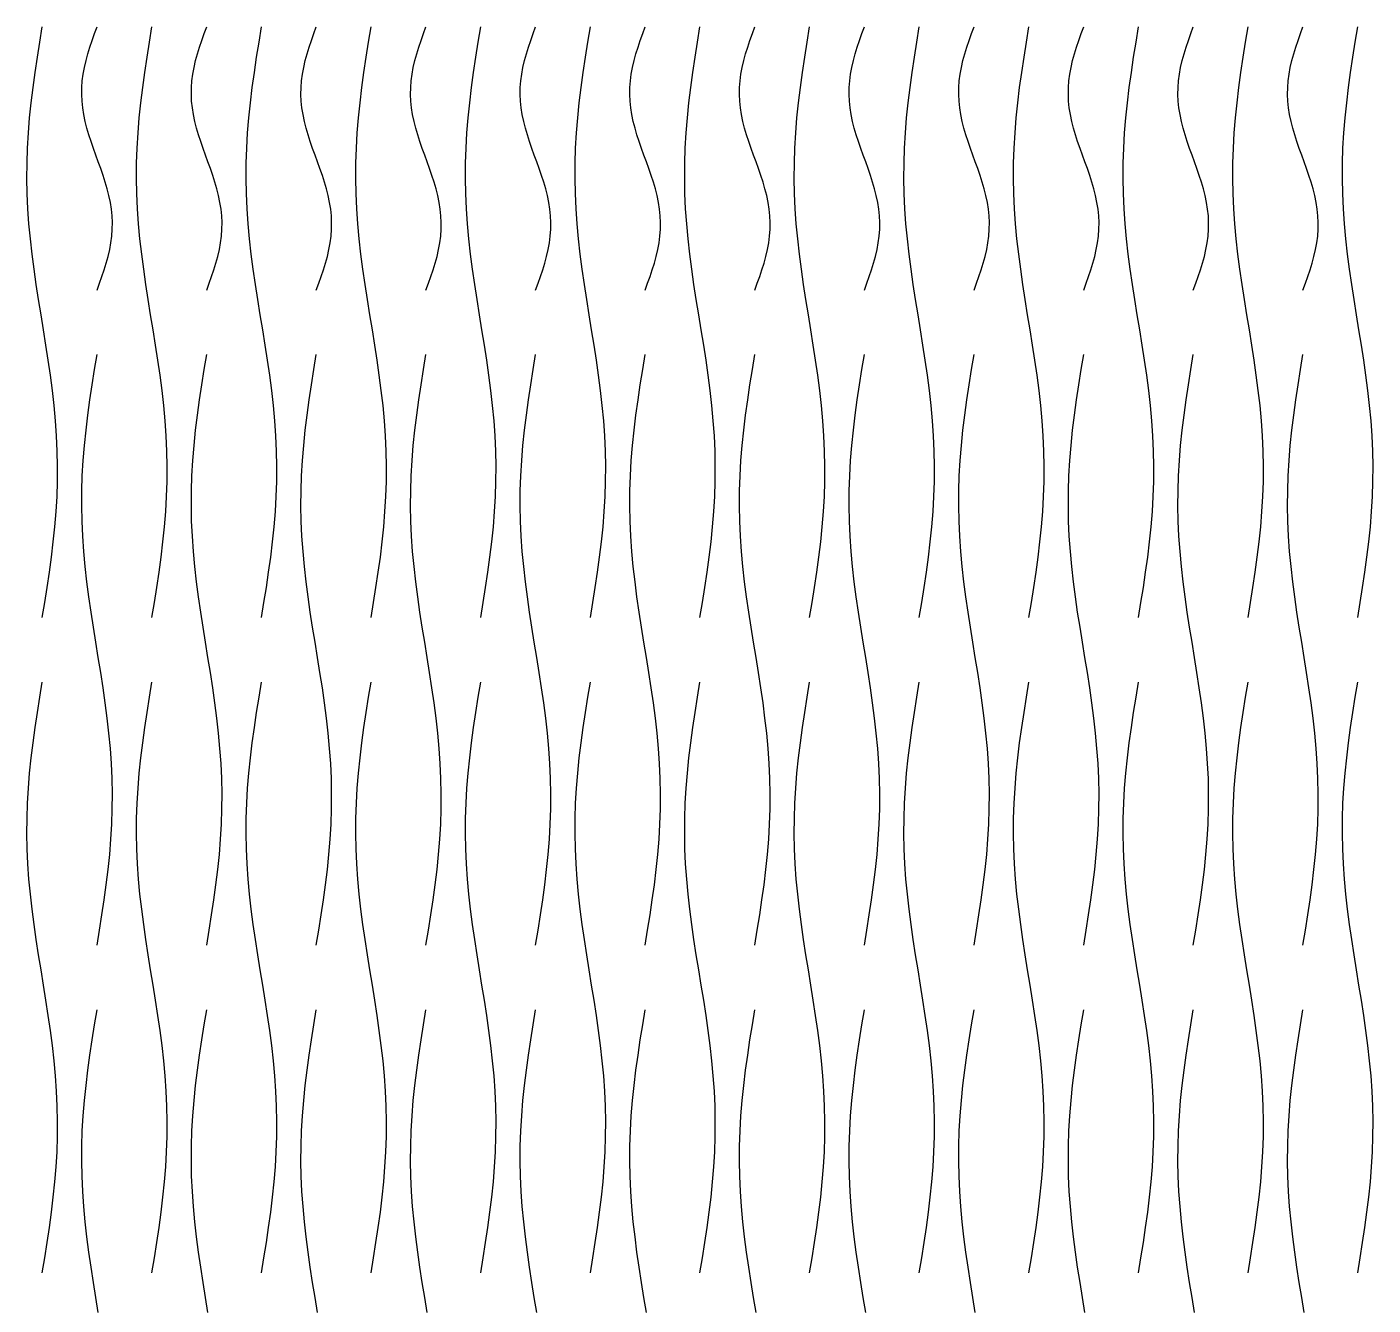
# Model space of a CAD drawing. Header units: millimetres. Extents: x 0.4 to 99.6, y 2.4 to 97.6.
# Drawn here: x 0.4 to 50.6, y 50 to 97.6 of the extents above; entities that cross this region are included whole.
import ezdxf

# ---------------------------------------------------------------- set-up
doc = ezdxf.new("R2010")
doc.units = ezdxf.units.MM
doc.layers.add('CUT', color=1, linetype='Continuous')

msp = doc.modelspace()

# ---------------------------------------------------------------- linework, layer by layer
at = {"layer": 'CUT'}
for points in [[(1.021, 75.6), (1.112, 76.164), (1.202, 76.728), (1.286, 77.292), (1.364, 77.856), (1.433, 78.421), (1.491, 78.985), (1.537, 79.549), (1.57, 80.113), (1.588, 80.677), (1.592, 81.241), (1.581, 81.805), (1.555, 82.369), (1.516, 82.933), (1.463, 83.497), (1.4, 84.062), (1.326, 84.626), (1.245, 85.19), (1.157, 85.754), (1.067, 86.318), (0.975, 86.882), (0.884, 87.446), (0.797, 88.01), (0.715, 88.574), (0.642, 89.138), (0.578, 89.703), (0.526, 90.267), (0.486, 90.831), (0.461, 91.395), (0.45, 91.959), (0.453, 92.523), (0.472, 93.087), (0.504, 93.651), (0.55, 94.215), (0.608, 94.779), (0.677, 95.344), (0.755, 95.908), (0.84, 96.472), (0.929, 97.036), (1.021, 97.6)], [(3.062, 87.8), (3.153, 88.051), (3.243, 88.303), (3.327, 88.554), (3.405, 88.805), (3.474, 89.056), (3.532, 89.308), (3.578, 89.559), (3.611, 89.81), (3.629, 90.062), (3.633, 90.313), (3.622, 90.564), (3.596, 90.815), (3.557, 91.067), (3.505, 91.318), (3.441, 91.569), (3.367, 91.821), (3.286, 92.072), (3.199, 92.323), (3.108, 92.574), (3.016, 92.826), (2.925, 93.077), (2.838, 93.328), (2.756, 93.579), (2.683, 93.831), (2.619, 94.082), (2.567, 94.333), (2.527, 94.585), (2.502, 94.836), (2.491, 95.087), (2.494, 95.338), (2.513, 95.59), (2.545, 95.841), (2.591, 96.092), (2.65, 96.344), (2.718, 96.595), (2.796, 96.846), (2.881, 97.097), (2.97, 97.349), (3.062, 97.6)], [(5.103, 75.6), (5.195, 76.164), (5.284, 76.728), (5.369, 77.292), (5.446, 77.856), (5.515, 78.421), (5.573, 78.985), (5.619, 79.549), (5.652, 80.113), (5.67, 80.677), (5.674, 81.241), (5.663, 81.805), (5.637, 82.369), (5.598, 82.933), (5.546, 83.497), (5.482, 84.062), (5.408, 84.626), (5.327, 85.19), (5.24, 85.754), (5.149, 86.318), (5.057, 86.882), (4.966, 87.446), (4.879, 88.01), (4.798, 88.574), (4.724, 89.138), (4.66, 89.703), (4.608, 90.267), (4.569, 90.831), (4.543, 91.395), (4.532, 91.959), (4.536, 92.523), (4.554, 93.087), (4.587, 93.651), (4.633, 94.215), (4.691, 94.779), (4.76, 95.344), (4.837, 95.908), (4.922, 96.472), (5.011, 97.036), (5.103, 97.6)], [(7.144, 87.8), (7.236, 88.051), (7.325, 88.303), (7.41, 88.554), (7.488, 88.805), (7.556, 89.056), (7.615, 89.308), (7.661, 89.559), (7.693, 89.81), (7.712, 90.062), (7.715, 90.313), (7.704, 90.564), (7.679, 90.815), (7.639, 91.067), (7.587, 91.318), (7.523, 91.569), (7.45, 91.821), (7.368, 92.072), (7.281, 92.323), (7.19, 92.574), (7.098, 92.826), (7.007, 93.077), (6.92, 93.328), (6.839, 93.579), (6.765, 93.831), (6.701, 94.082), (6.649, 94.333), (6.61, 94.585), (6.584, 94.836), (6.573, 95.087), (6.577, 95.338), (6.595, 95.59), (6.628, 95.841), (6.674, 96.092), (6.732, 96.344), (6.801, 96.595), (6.879, 96.846), (6.963, 97.097), (7.053, 97.349), (7.144, 97.6)], [(9.185, 75.6), (9.277, 76.164), (9.366, 76.728), (9.451, 77.292), (9.529, 77.856), (9.598, 78.421), (9.656, 78.985), (9.702, 79.549), (9.734, 80.113), (9.753, 80.677), (9.756, 81.241), (9.745, 81.805), (9.72, 82.369), (9.68, 82.933), (9.628, 83.497), (9.564, 84.062), (9.491, 84.626), (9.409, 85.19), (9.322, 85.754), (9.231, 86.318), (9.139, 86.882), (9.049, 87.446), (8.961, 88.01), (8.88, 88.574), (8.806, 89.138), (8.743, 89.703), (8.69, 90.267), (8.651, 90.831), (8.625, 91.395), (8.614, 91.959), (8.618, 92.523), (8.636, 93.087), (8.669, 93.651), (8.715, 94.215), (8.773, 94.779), (8.842, 95.344), (8.92, 95.908), (9.004, 96.472), (9.094, 97.036), (9.185, 97.6)], [(11.227, 87.8), (11.318, 88.051), (11.408, 88.303), (11.492, 88.554), (11.57, 88.805), (11.639, 89.056), (11.697, 89.308), (11.743, 89.559), (11.776, 89.81), (11.794, 90.062), (11.798, 90.313), (11.787, 90.564), (11.761, 90.815), (11.722, 91.067), (11.669, 91.318), (11.606, 91.569), (11.532, 91.821), (11.451, 92.072), (11.363, 92.323), (11.273, 92.574), (11.181, 92.826), (11.09, 93.077), (11.003, 93.328), (10.921, 93.579), (10.848, 93.831), (10.784, 94.082), (10.732, 94.333), (10.692, 94.585), (10.667, 94.836), (10.656, 95.087), (10.659, 95.338), (10.678, 95.59), (10.71, 95.841), (10.756, 96.092), (10.814, 96.344), (10.883, 96.595), (10.961, 96.846), (11.046, 97.097), (11.135, 97.349), (11.227, 97.6)], [(13.268, 75.6), (13.359, 76.164), (13.449, 76.728), (13.533, 77.292), (13.611, 77.856), (13.68, 78.421), (13.738, 78.985), (13.784, 79.549), (13.817, 80.113), (13.835, 80.677), (13.839, 81.241), (13.828, 81.805), (13.802, 82.369), (13.763, 82.933), (13.711, 83.497), (13.647, 84.062), (13.573, 84.626), (13.492, 85.19), (13.405, 85.754), (13.314, 86.318), (13.222, 86.882), (13.131, 87.446), (13.044, 88.01), (12.962, 88.574), (12.889, 89.138), (12.825, 89.703), (12.773, 90.267), (12.733, 90.831), (12.708, 91.395), (12.697, 91.959), (12.7, 92.523), (12.719, 93.087), (12.751, 93.651), (12.797, 94.215), (12.856, 94.779), (12.924, 95.344), (13.002, 95.908), (13.087, 96.472), (13.176, 97.036), (13.268, 97.6)], [(15.309, 87.8), (15.401, 88.051), (15.49, 88.303), (15.575, 88.554), (15.652, 88.805), (15.721, 89.056), (15.779, 89.308), (15.825, 89.559), (15.858, 89.81), (15.876, 90.062), (15.88, 90.313), (15.869, 90.564), (15.843, 90.815), (15.804, 91.067), (15.752, 91.318), (15.688, 91.569), (15.614, 91.821), (15.533, 92.072), (15.446, 92.323), (15.355, 92.574), (15.263, 92.826), (15.172, 93.077), (15.085, 93.328), (15.004, 93.579), (14.93, 93.831), (14.866, 94.082), (14.814, 94.333), (14.775, 94.585), (14.749, 94.836), (14.738, 95.087), (14.742, 95.338), (14.76, 95.59), (14.793, 95.841), (14.839, 96.092), (14.897, 96.344), (14.966, 96.595), (15.043, 96.846), (15.128, 97.097), (15.217, 97.349), (15.309, 97.6)], [(17.35, 75.6), (17.442, 76.164), (17.531, 76.728), (17.616, 77.292), (17.694, 77.856), (17.762, 78.421), (17.821, 78.985), (17.867, 79.549), (17.899, 80.113), (17.918, 80.677), (17.921, 81.241), (17.91, 81.805), (17.885, 82.369), (17.845, 82.933), (17.793, 83.497), (17.729, 84.062), (17.656, 84.626), (17.574, 85.19), (17.487, 85.754), (17.396, 86.318), (17.304, 86.882), (17.213, 87.446), (17.126, 88.01), (17.045, 88.574), (16.971, 89.138), (16.907, 89.703), (16.855, 90.267), (16.816, 90.831), (16.79, 91.395), (16.779, 91.959), (16.783, 92.523), (16.801, 93.087), (16.834, 93.651), (16.88, 94.215), (16.938, 94.779), (17.007, 95.344), (17.085, 95.908), (17.169, 96.472), (17.259, 97.036), (17.35, 97.6)], [(19.391, 87.8), (19.483, 88.051), (19.572, 88.303), (19.657, 88.554), (19.735, 88.805), (19.804, 89.056), (19.862, 89.308), (19.908, 89.559), (19.94, 89.81), (19.959, 90.062), (19.962, 90.313), (19.951, 90.564), (19.926, 90.815), (19.886, 91.067), (19.834, 91.318), (19.77, 91.569), (19.697, 91.821), (19.615, 92.072), (19.528, 92.323), (19.437, 92.574), (19.345, 92.826), (19.255, 93.077), (19.167, 93.328), (19.086, 93.579), (19.012, 93.831), (18.949, 94.082), (18.896, 94.333), (18.857, 94.585), (18.831, 94.836), (18.82, 95.087), (18.824, 95.338), (18.842, 95.59), (18.875, 95.841), (18.921, 96.092), (18.979, 96.344), (19.048, 96.595), (19.126, 96.846), (19.21, 97.097), (19.3, 97.349), (19.391, 97.6)], [(21.433, 75.6), (21.524, 76.164), (21.614, 76.728), (21.698, 77.292), (21.776, 77.856), (21.845, 78.421), (21.903, 78.985), (21.949, 79.549), (21.982, 80.113), (22, 80.677), (22.004, 81.241), (21.993, 81.805), (21.967, 82.369), (21.928, 82.933), (21.875, 83.497), (21.812, 84.062), (21.738, 84.626), (21.657, 85.19), (21.569, 85.754), (21.479, 86.318), (21.387, 86.882), (21.296, 87.446), (21.209, 88.01), (21.127, 88.574), (21.054, 89.138), (20.99, 89.703), (20.938, 90.267), (20.898, 90.831), (20.873, 91.395), (20.862, 91.959), (20.865, 92.523), (20.884, 93.087), (20.916, 93.651), (20.962, 94.215), (21.02, 94.779), (21.089, 95.344), (21.167, 95.908), (21.252, 96.472), (21.341, 97.036), (21.433, 97.6)], [(23.474, 87.8), (23.565, 88.051), (23.655, 88.303), (23.739, 88.554), (23.817, 88.805), (23.886, 89.056), (23.944, 89.308), (23.99, 89.559), (24.023, 89.81), (24.041, 90.062), (24.045, 90.313), (24.034, 90.564), (24.008, 90.815), (23.969, 91.067), (23.917, 91.318), (23.853, 91.569), (23.779, 91.821), (23.698, 92.072), (23.611, 92.323), (23.52, 92.574), (23.428, 92.826), (23.337, 93.077), (23.25, 93.328), (23.168, 93.579), (23.095, 93.831), (23.031, 94.082), (22.979, 94.333), (22.939, 94.585), (22.914, 94.836), (22.903, 95.087), (22.906, 95.338), (22.925, 95.59), (22.957, 95.841), (23.003, 96.092), (23.062, 96.344), (23.13, 96.595), (23.208, 96.846), (23.293, 97.097), (23.382, 97.349), (23.474, 97.6)], [(25.515, 75.6), (25.607, 76.164), (25.696, 76.728), (25.781, 77.292), (25.858, 77.856), (25.927, 78.421), (25.985, 78.985), (26.031, 79.549), (26.064, 80.113), (26.082, 80.677), (26.086, 81.241), (26.075, 81.805), (26.049, 82.369), (26.01, 82.933), (25.958, 83.497), (25.894, 84.062), (25.82, 84.626), (25.739, 85.19), (25.652, 85.754), (25.561, 86.318), (25.469, 86.882), (25.378, 87.446), (25.291, 88.01), (25.21, 88.574), (25.136, 89.138), (25.072, 89.703), (25.02, 90.267), (24.981, 90.831), (24.955, 91.395), (24.944, 91.959), (24.948, 92.523), (24.966, 93.087), (24.999, 93.651), (25.045, 94.215), (25.103, 94.779), (25.172, 95.344), (25.249, 95.908), (25.334, 96.472), (25.423, 97.036), (25.515, 97.6)], [(27.556, 87.8), (27.648, 88.051), (27.737, 88.303), (27.822, 88.554), (27.9, 88.805), (27.968, 89.056), (28.027, 89.308), (28.073, 89.559), (28.105, 89.81), (28.124, 90.062), (28.127, 90.313), (28.116, 90.564), (28.091, 90.815), (28.051, 91.067), (27.999, 91.318), (27.935, 91.569), (27.862, 91.821), (27.78, 92.072), (27.693, 92.323), (27.602, 92.574), (27.51, 92.826), (27.419, 93.077), (27.332, 93.328), (27.251, 93.579), (27.177, 93.831), (27.113, 94.082), (27.061, 94.333), (27.022, 94.585), (26.996, 94.836), (26.985, 95.087), (26.989, 95.338), (27.007, 95.59), (27.04, 95.841), (27.086, 96.092), (27.144, 96.344), (27.213, 96.595), (27.291, 96.846), (27.375, 97.097), (27.465, 97.349), (27.556, 97.6)], [(29.597, 75.6), (29.689, 76.164), (29.778, 76.728), (29.863, 77.292), (29.941, 77.856), (30.01, 78.421), (30.068, 78.985), (30.114, 79.549), (30.146, 80.113), (30.165, 80.677), (30.168, 81.241), (30.157, 81.805), (30.132, 82.369), (30.092, 82.933), (30.04, 83.497), (29.976, 84.062), (29.903, 84.626), (29.821, 85.19), (29.734, 85.754), (29.643, 86.318), (29.551, 86.882), (29.461, 87.446), (29.373, 88.01), (29.292, 88.574), (29.218, 89.138), (29.155, 89.703), (29.102, 90.267), (29.063, 90.831), (29.037, 91.395), (29.026, 91.959), (29.03, 92.523), (29.048, 93.087), (29.081, 93.651), (29.127, 94.215), (29.185, 94.779), (29.254, 95.344), (29.332, 95.908), (29.416, 96.472), (29.506, 97.036), (29.597, 97.6)], [(31.639, 87.8), (31.73, 88.051), (31.82, 88.303), (31.904, 88.554), (31.982, 88.805), (32.051, 89.056), (32.109, 89.308), (32.155, 89.559), (32.188, 89.81), (32.206, 90.062), (32.21, 90.313), (32.199, 90.564), (32.173, 90.815), (32.134, 91.067), (32.081, 91.318), (32.018, 91.569), (31.944, 91.821), (31.863, 92.072), (31.775, 92.323), (31.685, 92.574), (31.593, 92.826), (31.502, 93.077), (31.415, 93.328), (31.333, 93.579), (31.26, 93.831), (31.196, 94.082), (31.144, 94.333), (31.104, 94.585), (31.079, 94.836), (31.068, 95.087), (31.071, 95.338), (31.09, 95.59), (31.122, 95.841), (31.168, 96.092), (31.226, 96.344), (31.295, 96.595), (31.373, 96.846), (31.458, 97.097), (31.547, 97.349), (31.639, 97.6)], [(33.68, 75.6), (33.771, 76.164), (33.861, 76.728), (33.945, 77.292), (34.023, 77.856), (34.092, 78.421), (34.15, 78.985), (34.196, 79.549), (34.229, 80.113), (34.247, 80.677), (34.251, 81.241), (34.24, 81.805), (34.214, 82.369), (34.175, 82.933), (34.123, 83.497), (34.059, 84.062), (33.985, 84.626), (33.904, 85.19), (33.817, 85.754), (33.726, 86.318), (33.634, 86.882), (33.543, 87.446), (33.456, 88.01), (33.374, 88.574), (33.301, 89.138), (33.237, 89.703), (33.185, 90.267), (33.145, 90.831), (33.12, 91.395), (33.109, 91.959), (33.112, 92.523), (33.131, 93.087), (33.163, 93.651), (33.209, 94.215), (33.268, 94.779), (33.336, 95.344), (33.414, 95.908), (33.499, 96.472), (33.588, 97.036), (33.68, 97.6)], [(35.721, 87.8), (35.813, 88.051), (35.902, 88.303), (35.987, 88.554), (36.064, 88.805), (36.133, 89.056), (36.191, 89.308), (36.237, 89.559), (36.27, 89.81), (36.288, 90.062), (36.292, 90.313), (36.281, 90.564), (36.255, 90.815), (36.216, 91.067), (36.164, 91.318), (36.1, 91.569), (36.026, 91.821), (35.945, 92.072), (35.858, 92.323), (35.767, 92.574), (35.675, 92.826), (35.584, 93.077), (35.497, 93.328), (35.416, 93.579), (35.342, 93.831), (35.278, 94.082), (35.226, 94.333), (35.187, 94.585), (35.161, 94.836), (35.15, 95.087), (35.154, 95.338), (35.172, 95.59), (35.205, 95.841), (35.251, 96.092), (35.309, 96.344), (35.378, 96.595), (35.455, 96.846), (35.54, 97.097), (35.629, 97.349), (35.721, 97.6)], [(37.762, 75.6), (37.854, 76.164), (37.943, 76.728), (38.028, 77.292), (38.106, 77.856), (38.174, 78.421), (38.233, 78.985), (38.279, 79.549), (38.311, 80.113), (38.33, 80.677), (38.333, 81.241), (38.322, 81.805), (38.297, 82.369), (38.257, 82.933), (38.205, 83.497), (38.141, 84.062), (38.068, 84.626), (37.986, 85.19), (37.899, 85.754), (37.808, 86.318), (37.716, 86.882), (37.625, 87.446), (37.538, 88.01), (37.457, 88.574), (37.383, 89.138), (37.319, 89.703), (37.267, 90.267), (37.228, 90.831), (37.202, 91.395), (37.191, 91.959), (37.195, 92.523), (37.213, 93.087), (37.246, 93.651), (37.292, 94.215), (37.35, 94.779), (37.419, 95.344), (37.497, 95.908), (37.581, 96.472), (37.671, 97.036), (37.762, 97.6)], [(39.803, 87.8), (39.895, 88.051), (39.984, 88.303), (40.069, 88.554), (40.147, 88.805), (40.216, 89.056), (40.274, 89.308), (40.32, 89.559), (40.352, 89.81), (40.371, 90.062), (40.374, 90.313), (40.363, 90.564), (40.338, 90.815), (40.298, 91.067), (40.246, 91.318), (40.182, 91.569), (40.109, 91.821), (40.027, 92.072), (39.94, 92.323), (39.849, 92.574), (39.757, 92.826), (39.667, 93.077), (39.579, 93.328), (39.498, 93.579), (39.424, 93.831), (39.361, 94.082), (39.308, 94.333), (39.269, 94.585), (39.243, 94.836), (39.232, 95.087), (39.236, 95.338), (39.254, 95.59), (39.287, 95.841), (39.333, 96.092), (39.391, 96.344), (39.46, 96.595), (39.538, 96.846), (39.622, 97.097), (39.712, 97.349), (39.803, 97.6)], [(41.845, 75.6), (41.936, 76.164), (42.026, 76.728), (42.11, 77.292), (42.188, 77.856), (42.257, 78.421), (42.315, 78.985), (42.361, 79.549), (42.394, 80.113), (42.412, 80.677), (42.416, 81.241), (42.405, 81.805), (42.379, 82.369), (42.34, 82.933), (42.287, 83.497), (42.224, 84.062), (42.15, 84.626), (42.069, 85.19), (41.981, 85.754), (41.891, 86.318), (41.799, 86.882), (41.708, 87.446), (41.621, 88.01), (41.539, 88.574), (41.466, 89.138), (41.402, 89.703), (41.35, 90.267), (41.31, 90.831), (41.285, 91.395), (41.274, 91.959), (41.277, 92.523), (41.296, 93.087), (41.328, 93.651), (41.374, 94.215), (41.432, 94.779), (41.501, 95.344), (41.579, 95.908), (41.664, 96.472), (41.753, 97.036), (41.845, 97.6)], [(43.886, 87.8), (43.977, 88.051), (44.067, 88.303), (44.151, 88.554), (44.229, 88.805), (44.298, 89.056), (44.356, 89.308), (44.402, 89.559), (44.435, 89.81), (44.453, 90.062), (44.457, 90.313), (44.446, 90.564), (44.42, 90.815), (44.381, 91.067), (44.329, 91.318), (44.265, 91.569), (44.191, 91.821), (44.11, 92.072), (44.023, 92.323), (43.932, 92.574), (43.84, 92.826), (43.749, 93.077), (43.662, 93.328), (43.58, 93.579), (43.507, 93.831), (43.443, 94.082), (43.391, 94.333), (43.351, 94.585), (43.326, 94.836), (43.315, 95.087), (43.318, 95.338), (43.337, 95.59), (43.369, 95.841), (43.415, 96.092), (43.474, 96.344), (43.542, 96.595), (43.62, 96.846), (43.705, 97.097), (43.794, 97.349), (43.886, 97.6)], [(45.927, 75.6), (46.019, 76.164), (46.108, 76.728), (46.193, 77.292), (46.27, 77.856), (46.339, 78.421), (46.397, 78.985), (46.443, 79.549), (46.476, 80.113), (46.494, 80.677), (46.498, 81.241), (46.487, 81.805), (46.461, 82.369), (46.422, 82.933), (46.37, 83.497), (46.306, 84.062), (46.232, 84.626), (46.151, 85.19), (46.064, 85.754), (45.973, 86.318), (45.881, 86.882), (45.79, 87.446), (45.703, 88.01), (45.622, 88.574), (45.548, 89.138), (45.484, 89.703), (45.432, 90.267), (45.393, 90.831), (45.367, 91.395), (45.356, 91.959), (45.36, 92.523), (45.378, 93.087), (45.411, 93.651), (45.457, 94.215), (45.515, 94.779), (45.584, 95.344), (45.661, 95.908), (45.746, 96.472), (45.835, 97.036), (45.927, 97.6)], [(47.968, 87.8), (48.06, 88.051), (48.149, 88.303), (48.234, 88.554), (48.312, 88.805), (48.38, 89.056), (48.439, 89.308), (48.485, 89.559), (48.517, 89.81), (48.536, 90.062), (48.539, 90.313), (48.528, 90.564), (48.503, 90.815), (48.463, 91.067), (48.411, 91.318), (48.347, 91.569), (48.274, 91.821), (48.192, 92.072), (48.105, 92.323), (48.014, 92.574), (47.922, 92.826), (47.831, 93.077), (47.744, 93.328), (47.663, 93.579), (47.589, 93.831), (47.525, 94.082), (47.473, 94.333), (47.434, 94.585), (47.408, 94.836), (47.397, 95.087), (47.401, 95.338), (47.419, 95.59), (47.452, 95.841), (47.498, 96.092), (47.556, 96.344), (47.625, 96.595), (47.703, 96.846), (47.787, 97.097), (47.877, 97.349), (47.968, 97.6)], [(50.009, 75.6), (50.101, 76.164), (50.19, 76.728), (50.275, 77.292), (50.353, 77.856), (50.422, 78.421), (50.48, 78.985), (50.526, 79.549), (50.558, 80.113), (50.577, 80.677), (50.58, 81.241), (50.569, 81.805), (50.544, 82.369), (50.504, 82.933), (50.452, 83.497), (50.388, 84.062), (50.315, 84.626), (50.233, 85.19), (50.146, 85.754), (50.055, 86.318), (49.963, 86.882), (49.873, 87.446), (49.785, 88.01), (49.704, 88.574), (49.63, 89.138), (49.567, 89.703), (49.514, 90.267), (49.475, 90.831), (49.449, 91.395), (49.438, 91.959), (49.442, 92.523), (49.46, 93.087), (49.493, 93.651), (49.539, 94.215), (49.597, 94.779), (49.666, 95.344), (49.744, 95.908), (49.828, 96.472), (49.918, 97.036), (50.009, 97.6)], [(3.062, 63.4), (3.153, 63.964), (3.243, 64.528), (3.327, 65.092), (3.405, 65.656), (3.474, 66.221), (3.532, 66.785), (3.578, 67.349), (3.611, 67.913), (3.629, 68.477), (3.633, 69.041), (3.622, 69.605), (3.596, 70.169), (3.557, 70.733), (3.505, 71.297), (3.441, 71.862), (3.367, 72.426), (3.286, 72.99), (3.199, 73.554), (3.108, 74.118), (3.016, 74.682), (2.925, 75.246), (2.838, 75.81), (2.756, 76.374), (2.683, 76.938), (2.619, 77.503), (2.567, 78.067), (2.527, 78.631), (2.502, 79.195), (2.491, 79.759), (2.494, 80.323), (2.513, 80.887), (2.545, 81.451), (2.591, 82.015), (2.65, 82.579), (2.718, 83.144), (2.796, 83.708), (2.881, 84.272), (2.97, 84.836), (3.062, 85.4)], [(7.144, 63.4), (7.236, 63.964), (7.325, 64.528), (7.41, 65.092), (7.488, 65.656), (7.556, 66.221), (7.615, 66.785), (7.661, 67.349), (7.693, 67.913), (7.712, 68.477), (7.715, 69.041), (7.704, 69.605), (7.679, 70.169), (7.639, 70.733), (7.587, 71.297), (7.523, 71.862), (7.45, 72.426), (7.368, 72.99), (7.281, 73.554), (7.19, 74.118), (7.098, 74.682), (7.007, 75.246), (6.92, 75.81), (6.839, 76.374), (6.765, 76.938), (6.701, 77.503), (6.649, 78.067), (6.61, 78.631), (6.584, 79.195), (6.573, 79.759), (6.577, 80.323), (6.595, 80.887), (6.628, 81.451), (6.674, 82.015), (6.732, 82.579), (6.801, 83.144), (6.879, 83.708), (6.963, 84.272), (7.053, 84.836), (7.144, 85.4)], [(11.227, 63.4), (11.318, 63.964), (11.408, 64.528), (11.492, 65.092), (11.57, 65.656), (11.639, 66.221), (11.697, 66.785), (11.743, 67.349), (11.776, 67.913), (11.794, 68.477), (11.798, 69.041), (11.787, 69.605), (11.761, 70.169), (11.722, 70.733), (11.669, 71.297), (11.606, 71.862), (11.532, 72.426), (11.451, 72.99), (11.363, 73.554), (11.273, 74.118), (11.181, 74.682), (11.09, 75.246), (11.003, 75.81), (10.921, 76.374), (10.848, 76.938), (10.784, 77.503), (10.732, 78.067), (10.692, 78.631), (10.667, 79.195), (10.656, 79.759), (10.659, 80.323), (10.678, 80.887), (10.71, 81.451), (10.756, 82.015), (10.814, 82.579), (10.883, 83.144), (10.961, 83.708), (11.046, 84.272), (11.135, 84.836), (11.227, 85.4)], [(15.309, 63.4), (15.401, 63.964), (15.49, 64.528), (15.575, 65.092), (15.652, 65.656), (15.721, 66.221), (15.779, 66.785), (15.825, 67.349), (15.858, 67.913), (15.876, 68.477), (15.88, 69.041), (15.869, 69.605), (15.843, 70.169), (15.804, 70.733), (15.752, 71.297), (15.688, 71.862), (15.614, 72.426), (15.533, 72.99), (15.446, 73.554), (15.355, 74.118), (15.263, 74.682), (15.172, 75.246), (15.085, 75.81), (15.004, 76.374), (14.93, 76.938), (14.866, 77.503), (14.814, 78.067), (14.775, 78.631), (14.749, 79.195), (14.738, 79.759), (14.742, 80.323), (14.76, 80.887), (14.793, 81.451), (14.839, 82.015), (14.897, 82.579), (14.966, 83.144), (15.043, 83.708), (15.128, 84.272), (15.217, 84.836), (15.309, 85.4)], [(19.391, 63.4), (19.483, 63.964), (19.572, 64.528), (19.657, 65.092), (19.735, 65.656), (19.804, 66.221), (19.862, 66.785), (19.908, 67.349), (19.94, 67.913), (19.959, 68.477), (19.962, 69.041), (19.951, 69.605), (19.926, 70.169), (19.886, 70.733), (19.834, 71.297), (19.77, 71.862), (19.697, 72.426), (19.615, 72.99), (19.528, 73.554), (19.437, 74.118), (19.345, 74.682), (19.255, 75.246), (19.167, 75.81), (19.086, 76.374), (19.012, 76.938), (18.949, 77.503), (18.896, 78.067), (18.857, 78.631), (18.831, 79.195), (18.82, 79.759), (18.824, 80.323), (18.842, 80.887), (18.875, 81.451), (18.921, 82.015), (18.979, 82.579), (19.048, 83.144), (19.126, 83.708), (19.21, 84.272), (19.3, 84.836), (19.391, 85.4)], [(23.474, 63.4), (23.565, 63.964), (23.655, 64.528), (23.739, 65.092), (23.817, 65.656), (23.886, 66.221), (23.944, 66.785), (23.99, 67.349), (24.023, 67.913), (24.041, 68.477), (24.045, 69.041), (24.034, 69.605), (24.008, 70.169), (23.969, 70.733), (23.917, 71.297), (23.853, 71.862), (23.779, 72.426), (23.698, 72.99), (23.611, 73.554), (23.52, 74.118), (23.428, 74.682), (23.337, 75.246), (23.25, 75.81), (23.168, 76.374), (23.095, 76.938), (23.031, 77.503), (22.979, 78.067), (22.939, 78.631), (22.914, 79.195), (22.903, 79.759), (22.906, 80.323), (22.925, 80.887), (22.957, 81.451), (23.003, 82.015), (23.062, 82.579), (23.13, 83.144), (23.208, 83.708), (23.293, 84.272), (23.382, 84.836), (23.474, 85.4)], [(27.556, 63.4), (27.648, 63.964), (27.737, 64.528), (27.822, 65.092), (27.9, 65.656), (27.968, 66.221), (28.027, 66.785), (28.073, 67.349), (28.105, 67.913), (28.124, 68.477), (28.127, 69.041), (28.116, 69.605), (28.091, 70.169), (28.051, 70.733), (27.999, 71.297), (27.935, 71.862), (27.862, 72.426), (27.78, 72.99), (27.693, 73.554), (27.602, 74.118), (27.51, 74.682), (27.419, 75.246), (27.332, 75.81), (27.251, 76.374), (27.177, 76.938), (27.113, 77.503), (27.061, 78.067), (27.022, 78.631), (26.996, 79.195), (26.985, 79.759), (26.989, 80.323), (27.007, 80.887), (27.04, 81.451), (27.086, 82.015), (27.144, 82.579), (27.213, 83.144), (27.291, 83.708), (27.375, 84.272), (27.465, 84.836), (27.556, 85.4)], [(31.639, 63.4), (31.73, 63.964), (31.82, 64.528), (31.904, 65.092), (31.982, 65.656), (32.051, 66.221), (32.109, 66.785), (32.155, 67.349), (32.188, 67.913), (32.206, 68.477), (32.21, 69.041), (32.199, 69.605), (32.173, 70.169), (32.134, 70.733), (32.081, 71.297), (32.018, 71.862), (31.944, 72.426), (31.863, 72.99), (31.775, 73.554), (31.685, 74.118), (31.593, 74.682), (31.502, 75.246), (31.415, 75.81), (31.333, 76.374), (31.26, 76.938), (31.196, 77.503), (31.144, 78.067), (31.104, 78.631), (31.079, 79.195), (31.068, 79.759), (31.071, 80.323), (31.09, 80.887), (31.122, 81.451), (31.168, 82.015), (31.226, 82.579), (31.295, 83.144), (31.373, 83.708), (31.458, 84.272), (31.547, 84.836), (31.639, 85.4)], [(35.721, 63.4), (35.813, 63.964), (35.902, 64.528), (35.987, 65.092), (36.064, 65.656), (36.133, 66.221), (36.191, 66.785), (36.237, 67.349), (36.27, 67.913), (36.288, 68.477), (36.292, 69.041), (36.281, 69.605), (36.255, 70.169), (36.216, 70.733), (36.164, 71.297), (36.1, 71.862), (36.026, 72.426), (35.945, 72.99), (35.858, 73.554), (35.767, 74.118), (35.675, 74.682), (35.584, 75.246), (35.497, 75.81), (35.416, 76.374), (35.342, 76.938), (35.278, 77.503), (35.226, 78.067), (35.187, 78.631), (35.161, 79.195), (35.15, 79.759), (35.154, 80.323), (35.172, 80.887), (35.205, 81.451), (35.251, 82.015), (35.309, 82.579), (35.378, 83.144), (35.455, 83.708), (35.54, 84.272), (35.629, 84.836), (35.721, 85.4)], [(39.803, 63.4), (39.895, 63.964), (39.984, 64.528), (40.069, 65.092), (40.147, 65.656), (40.216, 66.221), (40.274, 66.785), (40.32, 67.349), (40.352, 67.913), (40.371, 68.477), (40.374, 69.041), (40.363, 69.605), (40.338, 70.169), (40.298, 70.733), (40.246, 71.297), (40.182, 71.862), (40.109, 72.426), (40.027, 72.99), (39.94, 73.554), (39.849, 74.118), (39.757, 74.682), (39.667, 75.246), (39.579, 75.81), (39.498, 76.374), (39.424, 76.938), (39.361, 77.503), (39.308, 78.067), (39.269, 78.631), (39.243, 79.195), (39.232, 79.759), (39.236, 80.323), (39.254, 80.887), (39.287, 81.451), (39.333, 82.015), (39.391, 82.579), (39.46, 83.144), (39.538, 83.708), (39.622, 84.272), (39.712, 84.836), (39.803, 85.4)], [(43.886, 63.4), (43.977, 63.964), (44.067, 64.528), (44.151, 65.092), (44.229, 65.656), (44.298, 66.221), (44.356, 66.785), (44.402, 67.349), (44.435, 67.913), (44.453, 68.477), (44.457, 69.041), (44.446, 69.605), (44.42, 70.169), (44.381, 70.733), (44.329, 71.297), (44.265, 71.862), (44.191, 72.426), (44.11, 72.99), (44.023, 73.554), (43.932, 74.118), (43.84, 74.682), (43.749, 75.246), (43.662, 75.81), (43.58, 76.374), (43.507, 76.938), (43.443, 77.503), (43.391, 78.067), (43.351, 78.631), (43.326, 79.195), (43.315, 79.759), (43.318, 80.323), (43.337, 80.887), (43.369, 81.451), (43.415, 82.015), (43.474, 82.579), (43.542, 83.144), (43.62, 83.708), (43.705, 84.272), (43.794, 84.836), (43.886, 85.4)], [(47.968, 63.4), (48.06, 63.964), (48.149, 64.528), (48.234, 65.092), (48.312, 65.656), (48.38, 66.221), (48.439, 66.785), (48.485, 67.349), (48.517, 67.913), (48.536, 68.477), (48.539, 69.041), (48.528, 69.605), (48.503, 70.169), (48.463, 70.733), (48.411, 71.297), (48.347, 71.862), (48.274, 72.426), (48.192, 72.99), (48.105, 73.554), (48.014, 74.118), (47.922, 74.682), (47.831, 75.246), (47.744, 75.81), (47.663, 76.374), (47.589, 76.938), (47.525, 77.503), (47.473, 78.067), (47.434, 78.631), (47.408, 79.195), (47.397, 79.759), (47.401, 80.323), (47.419, 80.887), (47.452, 81.451), (47.498, 82.015), (47.556, 82.579), (47.625, 83.144), (47.703, 83.708), (47.787, 84.272), (47.877, 84.836), (47.968, 85.4)], [(1.021, 51.2), (1.112, 51.764), (1.202, 52.328), (1.286, 52.892), (1.364, 53.456), (1.433, 54.021), (1.491, 54.585), (1.537, 55.149), (1.57, 55.713), (1.588, 56.277), (1.592, 56.841), (1.581, 57.405), (1.555, 57.969), (1.516, 58.533), (1.463, 59.097), (1.4, 59.662), (1.326, 60.226), (1.245, 60.79), (1.157, 61.354), (1.067, 61.918), (0.975, 62.482), (0.884, 63.046), (0.797, 63.61), (0.715, 64.174), (0.642, 64.738), (0.578, 65.303), (0.526, 65.867), (0.486, 66.431), (0.461, 66.995), (0.45, 67.559), (0.453, 68.123), (0.472, 68.687), (0.504, 69.251), (0.55, 69.815), (0.608, 70.379), (0.677, 70.944), (0.755, 71.508), (0.84, 72.072), (0.929, 72.636), (1.021, 73.2)], [(5.103, 51.2), (5.195, 51.764), (5.284, 52.328), (5.369, 52.892), (5.446, 53.456), (5.515, 54.021), (5.573, 54.585), (5.619, 55.149), (5.652, 55.713), (5.67, 56.277), (5.674, 56.841), (5.663, 57.405), (5.637, 57.969), (5.598, 58.533), (5.546, 59.097), (5.482, 59.662), (5.408, 60.226), (5.327, 60.79), (5.24, 61.354), (5.149, 61.918), (5.057, 62.482), (4.966, 63.046), (4.879, 63.61), (4.798, 64.174), (4.724, 64.738), (4.66, 65.303), (4.608, 65.867), (4.569, 66.431), (4.543, 66.995), (4.532, 67.559), (4.536, 68.123), (4.554, 68.687), (4.587, 69.251), (4.633, 69.815), (4.691, 70.379), (4.76, 70.944), (4.837, 71.508), (4.922, 72.072), (5.011, 72.636), (5.103, 73.2)], [(9.185, 51.2), (9.277, 51.764), (9.366, 52.328), (9.451, 52.892), (9.529, 53.456), (9.598, 54.021), (9.656, 54.585), (9.702, 55.149), (9.734, 55.713), (9.753, 56.277), (9.756, 56.841), (9.745, 57.405), (9.72, 57.969), (9.68, 58.533), (9.628, 59.097), (9.564, 59.662), (9.491, 60.226), (9.409, 60.79), (9.322, 61.354), (9.231, 61.918), (9.139, 62.482), (9.049, 63.046), (8.961, 63.61), (8.88, 64.174), (8.806, 64.738), (8.743, 65.303), (8.69, 65.867), (8.651, 66.431), (8.625, 66.995), (8.614, 67.559), (8.618, 68.123), (8.636, 68.687), (8.669, 69.251), (8.715, 69.815), (8.773, 70.379), (8.842, 70.944), (8.92, 71.508), (9.004, 72.072), (9.094, 72.636), (9.185, 73.2)], [(13.268, 51.2), (13.359, 51.764), (13.449, 52.328), (13.533, 52.892), (13.611, 53.456), (13.68, 54.021), (13.738, 54.585), (13.784, 55.149), (13.817, 55.713), (13.835, 56.277), (13.839, 56.841), (13.828, 57.405), (13.802, 57.969), (13.763, 58.533), (13.711, 59.097), (13.647, 59.662), (13.573, 60.226), (13.492, 60.79), (13.405, 61.354), (13.314, 61.918), (13.222, 62.482), (13.131, 63.046), (13.044, 63.61), (12.962, 64.174), (12.889, 64.738), (12.825, 65.303), (12.773, 65.867), (12.733, 66.431), (12.708, 66.995), (12.697, 67.559), (12.7, 68.123), (12.719, 68.687), (12.751, 69.251), (12.797, 69.815), (12.856, 70.379), (12.924, 70.944), (13.002, 71.508), (13.087, 72.072), (13.176, 72.636), (13.268, 73.2)], [(17.35, 51.2), (17.442, 51.764), (17.531, 52.328), (17.616, 52.892), (17.694, 53.456), (17.762, 54.021), (17.821, 54.585), (17.867, 55.149), (17.899, 55.713), (17.918, 56.277), (17.921, 56.841), (17.91, 57.405), (17.885, 57.969), (17.845, 58.533), (17.793, 59.097), (17.729, 59.662), (17.656, 60.226), (17.574, 60.79), (17.487, 61.354), (17.396, 61.918), (17.304, 62.482), (17.213, 63.046), (17.126, 63.61), (17.045, 64.174), (16.971, 64.738), (16.907, 65.303), (16.855, 65.867), (16.816, 66.431), (16.79, 66.995), (16.779, 67.559), (16.783, 68.123), (16.801, 68.687), (16.834, 69.251), (16.88, 69.815), (16.938, 70.379), (17.007, 70.944), (17.085, 71.508), (17.169, 72.072), (17.259, 72.636), (17.35, 73.2)], [(21.433, 51.2), (21.524, 51.764), (21.614, 52.328), (21.698, 52.892), (21.776, 53.456), (21.845, 54.021), (21.903, 54.585), (21.949, 55.149), (21.982, 55.713), (22, 56.277), (22.004, 56.841), (21.993, 57.405), (21.967, 57.969), (21.928, 58.533), (21.875, 59.097), (21.812, 59.662), (21.738, 60.226), (21.657, 60.79), (21.569, 61.354), (21.479, 61.918), (21.387, 62.482), (21.296, 63.046), (21.209, 63.61), (21.127, 64.174), (21.054, 64.738), (20.99, 65.303), (20.938, 65.867), (20.898, 66.431), (20.873, 66.995), (20.862, 67.559), (20.865, 68.123), (20.884, 68.687), (20.916, 69.251), (20.962, 69.815), (21.02, 70.379), (21.089, 70.944), (21.167, 71.508), (21.252, 72.072), (21.341, 72.636), (21.433, 73.2)], [(25.515, 51.2), (25.607, 51.764), (25.696, 52.328), (25.781, 52.892), (25.858, 53.456), (25.927, 54.021), (25.985, 54.585), (26.031, 55.149), (26.064, 55.713), (26.082, 56.277), (26.086, 56.841), (26.075, 57.405), (26.049, 57.969), (26.01, 58.533), (25.958, 59.097), (25.894, 59.662), (25.82, 60.226), (25.739, 60.79), (25.652, 61.354), (25.561, 61.918), (25.469, 62.482), (25.378, 63.046), (25.291, 63.61), (25.21, 64.174), (25.136, 64.738), (25.072, 65.303), (25.02, 65.867), (24.981, 66.431), (24.955, 66.995), (24.944, 67.559), (24.948, 68.123), (24.966, 68.687), (24.999, 69.251), (25.045, 69.815), (25.103, 70.379), (25.172, 70.944), (25.249, 71.508), (25.334, 72.072), (25.423, 72.636), (25.515, 73.2)], [(29.597, 51.2), (29.689, 51.764), (29.778, 52.328), (29.863, 52.892), (29.941, 53.456), (30.01, 54.021), (30.068, 54.585), (30.114, 55.149), (30.146, 55.713), (30.165, 56.277), (30.168, 56.841), (30.157, 57.405), (30.132, 57.969), (30.092, 58.533), (30.04, 59.097), (29.976, 59.662), (29.903, 60.226), (29.821, 60.79), (29.734, 61.354), (29.643, 61.918), (29.551, 62.482), (29.461, 63.046), (29.373, 63.61), (29.292, 64.174), (29.218, 64.738), (29.155, 65.303), (29.102, 65.867), (29.063, 66.431), (29.037, 66.995), (29.026, 67.559), (29.03, 68.123), (29.048, 68.687), (29.081, 69.251), (29.127, 69.815), (29.185, 70.379), (29.254, 70.944), (29.332, 71.508), (29.416, 72.072), (29.506, 72.636), (29.597, 73.2)], [(33.68, 51.2), (33.771, 51.764), (33.861, 52.328), (33.945, 52.892), (34.023, 53.456), (34.092, 54.021), (34.15, 54.585), (34.196, 55.149), (34.229, 55.713), (34.247, 56.277), (34.251, 56.841), (34.24, 57.405), (34.214, 57.969), (34.175, 58.533), (34.123, 59.097), (34.059, 59.662), (33.985, 60.226), (33.904, 60.79), (33.817, 61.354), (33.726, 61.918), (33.634, 62.482), (33.543, 63.046), (33.456, 63.61), (33.374, 64.174), (33.301, 64.738), (33.237, 65.303), (33.185, 65.867), (33.145, 66.431), (33.12, 66.995), (33.109, 67.559), (33.112, 68.123), (33.131, 68.687), (33.163, 69.251), (33.209, 69.815), (33.268, 70.379), (33.336, 70.944), (33.414, 71.508), (33.499, 72.072), (33.588, 72.636), (33.68, 73.2)], [(37.762, 51.2), (37.854, 51.764), (37.943, 52.328), (38.028, 52.892), (38.106, 53.456), (38.174, 54.021), (38.233, 54.585), (38.279, 55.149), (38.311, 55.713), (38.33, 56.277), (38.333, 56.841), (38.322, 57.405), (38.297, 57.969), (38.257, 58.533), (38.205, 59.097), (38.141, 59.662), (38.068, 60.226), (37.986, 60.79), (37.899, 61.354), (37.808, 61.918), (37.716, 62.482), (37.625, 63.046), (37.538, 63.61), (37.457, 64.174), (37.383, 64.738), (37.319, 65.303), (37.267, 65.867), (37.228, 66.431), (37.202, 66.995), (37.191, 67.559), (37.195, 68.123), (37.213, 68.687), (37.246, 69.251), (37.292, 69.815), (37.35, 70.379), (37.419, 70.944), (37.497, 71.508), (37.581, 72.072), (37.671, 72.636), (37.762, 73.2)], [(41.845, 51.2), (41.936, 51.764), (42.026, 52.328), (42.11, 52.892), (42.188, 53.456), (42.257, 54.021), (42.315, 54.585), (42.361, 55.149), (42.394, 55.713), (42.412, 56.277), (42.416, 56.841), (42.405, 57.405), (42.379, 57.969), (42.34, 58.533), (42.287, 59.097), (42.224, 59.662), (42.15, 60.226), (42.069, 60.79), (41.981, 61.354), (41.891, 61.918), (41.799, 62.482), (41.708, 63.046), (41.621, 63.61), (41.539, 64.174), (41.466, 64.738), (41.402, 65.303), (41.35, 65.867), (41.31, 66.431), (41.285, 66.995), (41.274, 67.559), (41.277, 68.123), (41.296, 68.687), (41.328, 69.251), (41.374, 69.815), (41.432, 70.379), (41.501, 70.944), (41.579, 71.508), (41.664, 72.072), (41.753, 72.636), (41.845, 73.2)], [(45.927, 51.2), (46.019, 51.764), (46.108, 52.328), (46.193, 52.892), (46.27, 53.456), (46.339, 54.021), (46.397, 54.585), (46.443, 55.149), (46.476, 55.713), (46.494, 56.277), (46.498, 56.841), (46.487, 57.405), (46.461, 57.969), (46.422, 58.533), (46.37, 59.097), (46.306, 59.662), (46.232, 60.226), (46.151, 60.79), (46.064, 61.354), (45.973, 61.918), (45.881, 62.482), (45.79, 63.046), (45.703, 63.61), (45.622, 64.174), (45.548, 64.738), (45.484, 65.303), (45.432, 65.867), (45.393, 66.431), (45.367, 66.995), (45.356, 67.559), (45.36, 68.123), (45.378, 68.687), (45.411, 69.251), (45.457, 69.815), (45.515, 70.379), (45.584, 70.944), (45.661, 71.508), (45.746, 72.072), (45.835, 72.636), (45.927, 73.2)], [(50.009, 51.2), (50.101, 51.764), (50.19, 52.328), (50.275, 52.892), (50.353, 53.456), (50.422, 54.021), (50.48, 54.585), (50.526, 55.149), (50.558, 55.713), (50.577, 56.277), (50.58, 56.841), (50.569, 57.405), (50.544, 57.969), (50.504, 58.533), (50.452, 59.097), (50.388, 59.662), (50.315, 60.226), (50.233, 60.79), (50.146, 61.354), (50.055, 61.918), (49.963, 62.482), (49.873, 63.046), (49.785, 63.61), (49.704, 64.174), (49.63, 64.738), (49.567, 65.303), (49.514, 65.867), (49.475, 66.431), (49.449, 66.995), (49.438, 67.559), (49.442, 68.123), (49.46, 68.687), (49.493, 69.251), (49.539, 69.815), (49.597, 70.379), (49.666, 70.944), (49.744, 71.508), (49.828, 72.072), (49.918, 72.636), (50.009, 73.2)], [(3.108, 49.718), (3.016, 50.282), (2.925, 50.846), (2.838, 51.41), (2.756, 51.974), (2.683, 52.538), (2.619, 53.103), (2.567, 53.667), (2.527, 54.231), (2.502, 54.795), (2.491, 55.359), (2.494, 55.923), (2.513, 56.487), (2.545, 57.051), (2.591, 57.615), (2.65, 58.179), (2.718, 58.744), (2.796, 59.308), (2.881, 59.872), (2.97, 60.436), (3.062, 61)], [(7.19, 49.718), (7.098, 50.282), (7.007, 50.846), (6.92, 51.41), (6.839, 51.974), (6.765, 52.538), (6.701, 53.103), (6.649, 53.667), (6.61, 54.231), (6.584, 54.795), (6.573, 55.359), (6.577, 55.923), (6.595, 56.487), (6.628, 57.051), (6.674, 57.615), (6.732, 58.179), (6.801, 58.744), (6.879, 59.308), (6.963, 59.872), (7.053, 60.436), (7.144, 61)], [(11.273, 49.718), (11.181, 50.282), (11.09, 50.846), (11.003, 51.41), (10.921, 51.974), (10.848, 52.538), (10.784, 53.103), (10.732, 53.667), (10.692, 54.231), (10.667, 54.795), (10.656, 55.359), (10.659, 55.923), (10.678, 56.487), (10.71, 57.051), (10.756, 57.615), (10.814, 58.179), (10.883, 58.744), (10.961, 59.308), (11.046, 59.872), (11.135, 60.436), (11.227, 61)], [(15.355, 49.718), (15.263, 50.282), (15.172, 50.846), (15.085, 51.41), (15.004, 51.974), (14.93, 52.538), (14.866, 53.103), (14.814, 53.667), (14.775, 54.231), (14.749, 54.795), (14.738, 55.359), (14.742, 55.923), (14.76, 56.487), (14.793, 57.051), (14.839, 57.615), (14.897, 58.179), (14.966, 58.744), (15.043, 59.308), (15.128, 59.872), (15.217, 60.436), (15.309, 61)], [(19.437, 49.718), (19.345, 50.282), (19.255, 50.846), (19.167, 51.41), (19.086, 51.974), (19.012, 52.538), (18.949, 53.103), (18.896, 53.667), (18.857, 54.231), (18.831, 54.795), (18.82, 55.359), (18.824, 55.923), (18.842, 56.487), (18.875, 57.051), (18.921, 57.615), (18.979, 58.179), (19.048, 58.744), (19.126, 59.308), (19.21, 59.872), (19.3, 60.436), (19.391, 61)], [(23.52, 49.718), (23.428, 50.282), (23.337, 50.846), (23.25, 51.41), (23.168, 51.974), (23.095, 52.538), (23.031, 53.103), (22.979, 53.667), (22.939, 54.231), (22.914, 54.795), (22.903, 55.359), (22.906, 55.923), (22.925, 56.487), (22.957, 57.051), (23.003, 57.615), (23.062, 58.179), (23.13, 58.744), (23.208, 59.308), (23.293, 59.872), (23.382, 60.436), (23.474, 61)], [(27.602, 49.718), (27.51, 50.282), (27.419, 50.846), (27.332, 51.41), (27.251, 51.974), (27.177, 52.538), (27.113, 53.103), (27.061, 53.667), (27.022, 54.231), (26.996, 54.795), (26.985, 55.359), (26.989, 55.923), (27.007, 56.487), (27.04, 57.051), (27.086, 57.615), (27.144, 58.179), (27.213, 58.744), (27.291, 59.308), (27.375, 59.872), (27.465, 60.436), (27.556, 61)], [(31.685, 49.718), (31.593, 50.282), (31.502, 50.846), (31.415, 51.41), (31.333, 51.974), (31.26, 52.538), (31.196, 53.103), (31.144, 53.667), (31.104, 54.231), (31.079, 54.795), (31.068, 55.359), (31.071, 55.923), (31.09, 56.487), (31.122, 57.051), (31.168, 57.615), (31.226, 58.179), (31.295, 58.744), (31.373, 59.308), (31.458, 59.872), (31.547, 60.436), (31.639, 61)], [(35.767, 49.718), (35.675, 50.282), (35.584, 50.846), (35.497, 51.41), (35.416, 51.974), (35.342, 52.538), (35.278, 53.103), (35.226, 53.667), (35.187, 54.231), (35.161, 54.795), (35.15, 55.359), (35.154, 55.923), (35.172, 56.487), (35.205, 57.051), (35.251, 57.615), (35.309, 58.179), (35.378, 58.744), (35.455, 59.308), (35.54, 59.872), (35.629, 60.436), (35.721, 61)], [(39.849, 49.718), (39.757, 50.282), (39.667, 50.846), (39.579, 51.41), (39.498, 51.974), (39.424, 52.538), (39.361, 53.103), (39.308, 53.667), (39.269, 54.231), (39.243, 54.795), (39.232, 55.359), (39.236, 55.923), (39.254, 56.487), (39.287, 57.051), (39.333, 57.615), (39.391, 58.179), (39.46, 58.744), (39.538, 59.308), (39.622, 59.872), (39.712, 60.436), (39.803, 61)], [(43.932, 49.718), (43.84, 50.282), (43.749, 50.846), (43.662, 51.41), (43.58, 51.974), (43.507, 52.538), (43.443, 53.103), (43.391, 53.667), (43.351, 54.231), (43.326, 54.795), (43.315, 55.359), (43.318, 55.923), (43.337, 56.487), (43.369, 57.051), (43.415, 57.615), (43.474, 58.179), (43.542, 58.744), (43.62, 59.308), (43.705, 59.872), (43.794, 60.436), (43.886, 61)], [(48.014, 49.718), (47.922, 50.282), (47.831, 50.846), (47.744, 51.41), (47.663, 51.974), (47.589, 52.538), (47.525, 53.103), (47.473, 53.667), (47.434, 54.231), (47.408, 54.795), (47.397, 55.359), (47.401, 55.923), (47.419, 56.487), (47.452, 57.051), (47.498, 57.615), (47.556, 58.179), (47.625, 58.744), (47.703, 59.308), (47.787, 59.872), (47.877, 60.436), (47.968, 61)]]:
    msp.add_lwpolyline(points, dxfattribs=at)

doc.saveas('drawing.dxf')
